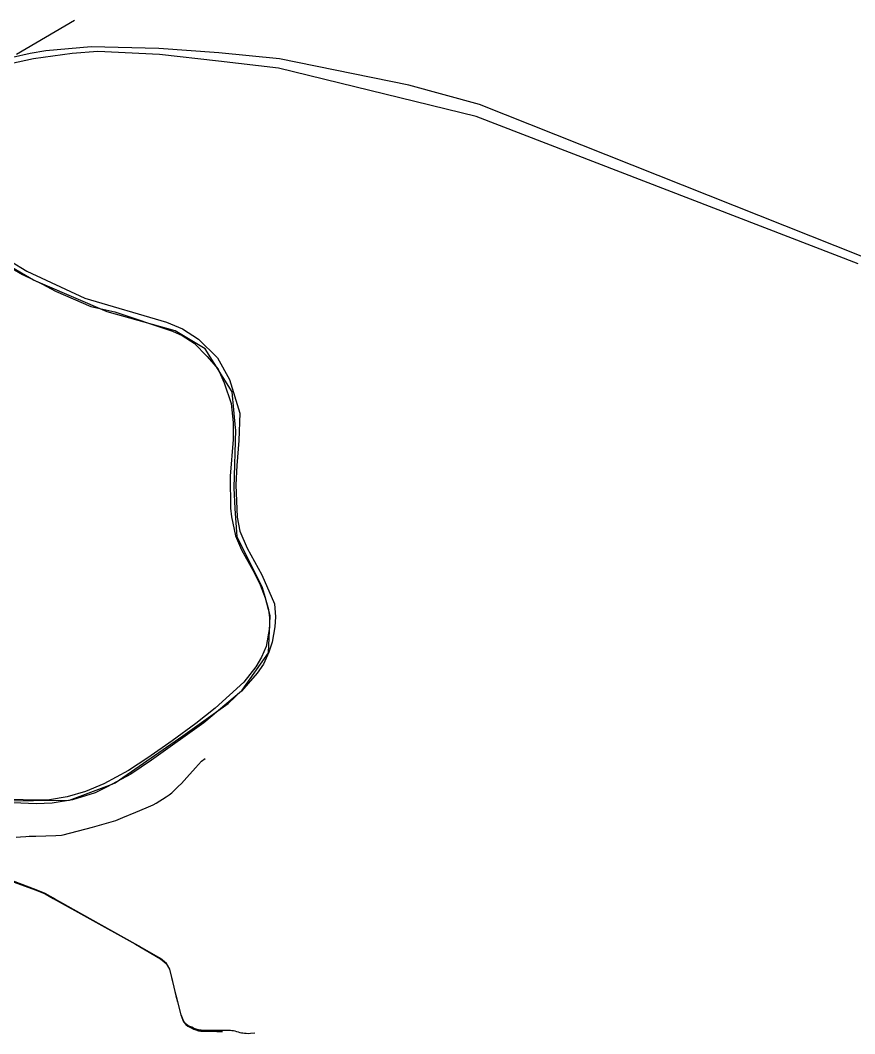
# Model space of a CAD drawing. Header units: metres. Extents: x 121.2 to 135.4, y 31 to 34.7.
# Drawn here: x 121.5165 to 121.6768, y 31.2047 to 31.3994 of the extents above; entities that cross this region are included whole.
import ezdxf

# ---------------------------------------------------------------- set-up
doc = ezdxf.new("R2010")
doc.units = ezdxf.units.M
for name, color, linetype in [('DEFAULT', 7, 'Continuous'), ('RAILWAYS', 2, 'Continuous'), ('ROADS', 1, 'Continuous')]:
    doc.layers.add(name, color=color, linetype=linetype)

msp = doc.modelspace()

# ---------------------------------------------------------------- linework, layer by layer
at = {"layer": 'DEFAULT'}
for points in [[(121.51583, 31.39295), (121.52698, 31.39943)], [(121.67753, 31.35261), (121.60415, 31.38097), (121.56612, 31.39021), (121.55462, 31.3916), (121.54325, 31.39284), (121.53141, 31.39343), (121.52651, 31.39306), (121.51909, 31.392), (121.51467, 31.39105)], [(121.67809, 31.35409), (121.60476, 31.38323), (121.5912, 31.38699), (121.56631, 31.39205), (121.55467, 31.39317), (121.54318, 31.39403), (121.53013, 31.39433), (121.52143, 31.39356), (121.51841, 31.39304), (121.51504, 31.39226)], [(121.51212, 31.24946), (121.52597, 31.24958), (121.53418, 31.25266), (121.53474, 31.25287), (121.54777, 31.2619), (121.55361, 31.26609), (121.55645, 31.26812), (121.55915, 31.27073), (121.56423, 31.27787), (121.56456, 31.28501), (121.56356, 31.28867), (121.56309, 31.2904), (121.55817, 31.3002), (121.55784, 31.30559), (121.5576, 31.30958), (121.55792, 31.32071), (121.55789, 31.32109), (121.55727, 31.32806), (121.55203, 31.33629), (121.5463, 31.33976), (121.53324, 31.34339), (121.52089, 31.34874), (121.51908, 31.34952), (121.50498, 31.35772)], [(121.51213, 31.35334), (121.51694, 31.35057), (121.52077, 31.34871), (121.52328, 31.34738), (121.53007, 31.34444), (121.53472, 31.34343), (121.54579, 31.33972), (121.54762, 31.33885), (121.54995, 31.33738), (121.55242, 31.33481), (121.55458, 31.33242), (121.55568, 31.32976), (121.55708, 31.32577), (121.55745, 31.32212), (121.55741, 31.3189), (121.55687, 31.31186), (121.55695, 31.30566), (121.55709, 31.30402), (121.55791, 31.30035), (121.55902, 31.29767), (121.56123, 31.29374), (121.56263, 31.29097), (121.56357, 31.28846), (121.56423, 31.28621), (121.56442, 31.2846), (121.56443, 31.28277), (121.56379, 31.27909), (121.5629, 31.27703), (121.5618, 31.27519), (121.55948, 31.27226), (121.55397, 31.26726), (121.55024, 31.26429), (121.54572, 31.26097), (121.54104, 31.2577), (121.53733, 31.25525), (121.5326, 31.25272), (121.52906, 31.25122), (121.52557, 31.2502), (121.52214, 31.24966), (121.51958, 31.24954), (121.51212, 31.24976)], [(121.51463, 31.35316), (121.5178, 31.35125), (121.52892, 31.34601), (121.54462, 31.3414), (121.54771, 31.34015), (121.5508, 31.33817), (121.55445, 31.33458), (121.55673, 31.3304), (121.5587, 31.32395), (121.55853, 31.3187), (121.55816, 31.31385), (121.55797, 31.31018), (121.55823, 31.30397), (121.55872, 31.30129), (121.56014, 31.29799), (121.56297, 31.29289), (121.56535, 31.28728), (121.56554, 31.28477), (121.56542, 31.28288), (121.56492, 31.27994), (121.5643, 31.27798), (121.56329, 31.27569), (121.56203, 31.27395), (121.55906, 31.27052), (121.55177, 31.26445), (121.54175, 31.25724), (121.53776, 31.25454), (121.53321, 31.2521), (121.53091, 31.251), (121.52658, 31.24966), (121.52263, 31.249), (121.5196, 31.24884), (121.51218, 31.2492)]]:
    msp.add_lwpolyline(points, dxfattribs=at)
at = {"layer": 'RAILWAYS'}
for points in [[(121.56161, 31.2048), (121.56079, 31.2047), (121.56032, 31.20469), (121.55994, 31.2047), (121.55959, 31.20473), (121.55929, 31.20477), (121.55905, 31.20481), (121.55878, 31.20487), (121.55846, 31.20497), (121.55813, 31.20508), (121.55781, 31.20517), (121.5575, 31.20522), (121.55716, 31.20526), (121.55689, 31.20529), (121.55633, 31.2053), (121.55625, 31.2053), (121.55611, 31.2053), (121.55522, 31.20531), (121.55511, 31.20531), (121.55437, 31.20531), (121.5543, 31.20531), (121.55344, 31.20531), (121.5522, 31.20533), (121.55173, 31.20534), (121.55129, 31.20537), (121.55096, 31.2054), (121.55076, 31.20545), (121.55054, 31.2055), (121.55011, 31.20564), (121.54981, 31.20576), (121.54948, 31.20593), (121.54879, 31.2062), (121.54841, 31.20652), (121.54798, 31.20701), (121.54743, 31.20833), (121.5468, 31.21083), (121.5465, 31.21202), (121.54525, 31.2171), (121.54463, 31.21819), (121.54349, 31.21913), (121.53958, 31.22138), (121.53948, 31.22143), (121.53927, 31.22155), (121.53868, 31.22191), (121.52994, 31.22678), (121.52313, 31.23059), (121.52292, 31.23071), (121.52134, 31.23161), (121.51959, 31.23233), (121.51502, 31.2341)], [(121.51519, 31.2339), (121.51957, 31.23228), (121.52132, 31.23156), (121.52288, 31.23067), (121.52991, 31.22674), (121.53865, 31.22187), (121.54345, 31.21909), (121.54458, 31.21816), (121.5452, 31.21709), (121.54558, 31.21553), (121.54644, 31.212), (121.54673, 31.21083), (121.54737, 31.20831), (121.54788, 31.20697), (121.54835, 31.20649), (121.54875, 31.20617), (121.54934, 31.2058), (121.54983, 31.20556), (121.55025, 31.20541), (121.55076, 31.20527), (121.55124, 31.20521), (121.55168, 31.20517), (121.5522, 31.20515), (121.55343, 31.20515), (121.55429, 31.20514), (121.55437, 31.20514), (121.55538, 31.20513)]]:
    msp.add_lwpolyline(points, dxfattribs=at)
at = {"layer": 'ROADS'}
msp.add_lwpolyline([(121.51575, 31.24243), (121.5166, 31.24252), (121.51757, 31.24258), (121.51824, 31.24262), (121.51953, 31.24268), (121.52338, 31.24275), (121.52443, 31.24284), (121.5248, 31.24292), (121.53038, 31.2444), (121.53083, 31.24453), (121.5349, 31.24569), (121.53625, 31.24621), (121.53871, 31.24726), (121.54069, 31.24809), (121.54204, 31.24869), (121.54264, 31.24902), (121.54458, 31.25019), (121.54514, 31.25057), (121.54562, 31.25098), (121.54685, 31.25219), (121.54752, 31.25277), (121.54853, 31.25394), (121.5502, 31.25578), (121.55138, 31.25705), (121.55203, 31.25758)], dxfattribs=at)

doc.saveas('drawing.dxf')
